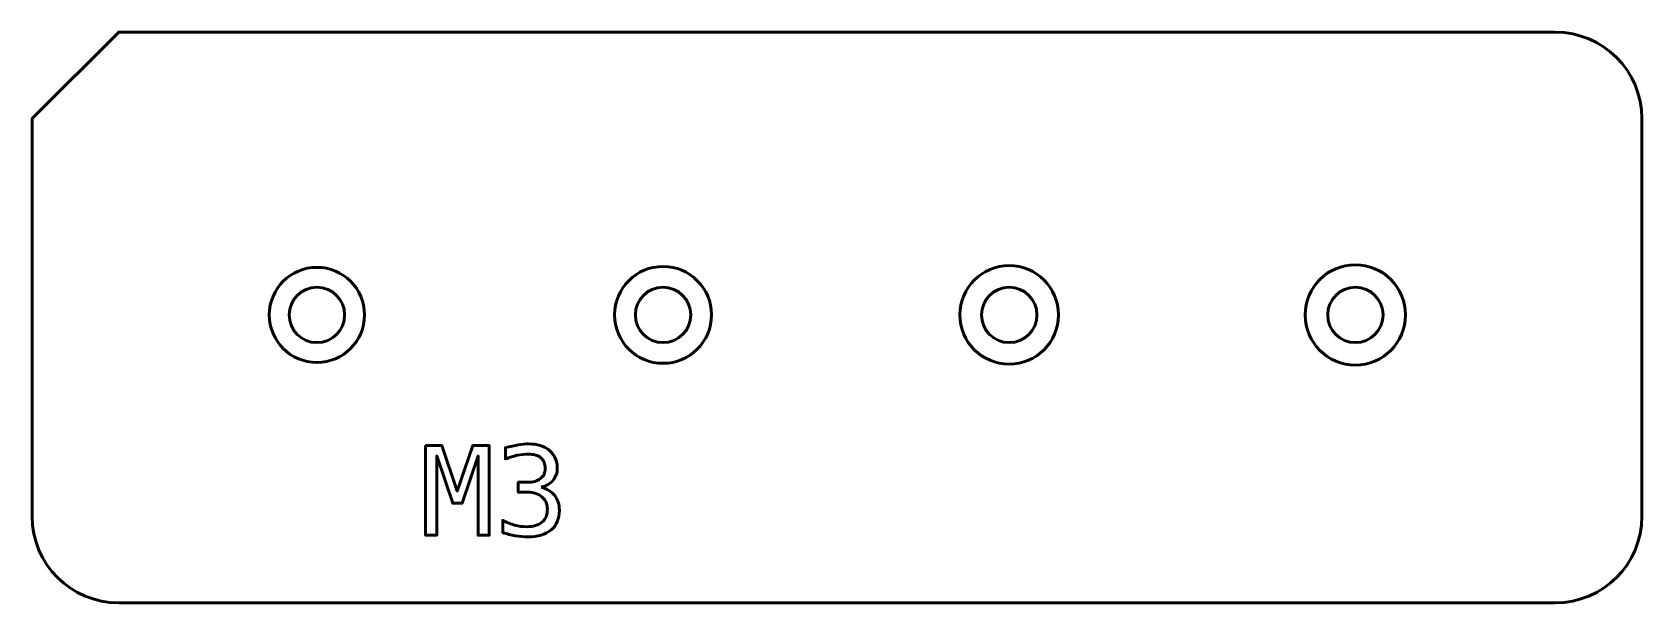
# Model space of a CAD drawing. Header units: centimetres. Extents: x 10.85 to 20.15, y -7.5 to -4.2.
import ezdxf

# ---------------------------------------------------------------- set-up
doc = ezdxf.new("R2010")
doc.units = ezdxf.units.CM
doc.header["$MEASUREMENT"] = 0
doc.layers.add('Layer 1', color=7, linetype='Continuous')

msp = doc.modelspace()

# ---------------------------------------------------------------- linework, layer by layer
at = {"layer": 'Layer 1', "lineweight": 53}
for centre, major_axis in [((12.495, -5.835), (0, 0.275)), ((14.495, -5.835), (0, 0.28)), ((16.495, -5.835), (0, 0.285)), ((18.495, -5.835), (0, 0.29)), ((12.495, -5.835), (0, 0.16)), ((14.495, -5.835), (0, 0.16)), ((16.495, -5.835), (0, 0.16)), ((18.495, -5.835), (0, 0.16))]:
    msp.add_ellipse(centre, major_axis=major_axis, ratio=1, dxfattribs=at)
for points, knots in [([(10.85, -7), (10.85, -7), (10.85, -4.7), (10.85, -4.7), (10.85, -4.7), (10.85, -4.7), (11.35, -4.2), (11.35, -4.2), (11.35, -4.2), (11.35, -4.2), (19.65, -4.2), (19.65, -4.2), (19.65, -4.2), (19.92609, -4.2), (20.15, -4.42391), (20.15, -4.7), (20.15, -4.7), (20.15, -4.7), (20.15, -7), (20.15, -7), (20.15, -7), (20.15, -7.27609), (19.92609, -7.5), (19.65, -7.5), (19.65, -7.5), (19.65, -7.5), (11.35, -7.5), (11.35, -7.5), (11.35, -7.5), (11.07391, -7.5), (10.85, -7.27609), (10.85, -7)], [0, 0, 0, 0, 0.125, 0.125, 0.125, 0.125, 0.25, 0.25, 0.25, 0.25, 0.375, 0.375, 0.375, 0.375, 0.5, 0.5, 0.5, 0.5, 0.625, 0.625, 0.625, 0.625, 0.75, 0.75, 0.75, 0.75, 0.875, 0.875, 0.875, 0.875, 1, 1, 1, 1]), ([(13.12289, -6.59035), (13.12289, -6.59035), (13.21666, -6.59035), (13.21666, -6.59035), (13.21666, -6.59035), (13.21666, -6.59035), (13.30628, -6.85425), (13.30628, -6.85425), (13.30628, -6.85425), (13.30628, -6.85425), (13.39662, -6.59035), (13.39662, -6.59035), (13.39662, -6.59035), (13.39662, -6.59035), (13.49075, -6.59035), (13.49075, -6.59035), (13.49075, -6.59035), (13.49075, -6.59035), (13.49075, -7.1089), (13.49075, -7.1089), (13.49075, -7.1089), (13.49075, -7.1089), (13.42578, -7.1089), (13.42578, -7.1089), (13.42578, -7.1089), (13.42578, -7.1089), (13.42578, -6.65082), (13.42578, -6.65082), (13.42578, -6.65082), (13.42578, -6.65082), (13.33343, -6.92408), (13.33343, -6.92408), (13.33343, -6.92408), (13.33343, -6.92408), (13.2802, -6.92408), (13.2802, -6.92408), (13.2802, -6.92408), (13.2802, -6.92408), (13.1875, -6.65082), (13.1875, -6.65082), (13.1875, -6.65082), (13.1875, -6.65082), (13.1875, -7.1089), (13.1875, -7.1089), (13.1875, -7.1089), (13.1875, -7.1089), (13.12289, -7.1089), (13.12289, -7.1089), (13.12289, -7.1089), (13.12289, -7.1089), (13.12289, -6.59035), (13.12289, -6.59035)], [0, 0, 0, 0, 0.0769231, 0.0769231, 0.0769231, 0.0769231, 0.1538462, 0.1538462, 0.1538462, 0.1538462, 0.2307692, 0.2307692, 0.2307692, 0.2307692, 0.3076923, 0.3076923, 0.3076923, 0.3076923, 0.3846154, 0.3846154, 0.3846154, 0.3846154, 0.4615385, 0.4615385, 0.4615385, 0.4615385, 0.5384615, 0.5384615, 0.5384615, 0.5384615, 0.6153846, 0.6153846, 0.6153846, 0.6153846, 0.6923077, 0.6923077, 0.6923077, 0.6923077, 0.7692308, 0.7692308, 0.7692308, 0.7692308, 0.8461538, 0.8461538, 0.8461538, 0.8461538, 0.9230769, 0.9230769, 0.9230769, 0.9230769, 1, 1, 1, 1]), ([(13.79069, -6.83137), (13.82471, -6.84038), (13.85079, -6.8565), (13.86881, -6.8795), (13.86881, -6.8795), (13.88695, -6.9025), (13.89596, -6.93131), (13.89596, -6.96581), (13.89596, -6.96581), (13.89596, -7.01347), (13.87996, -7.05093), (13.84783, -7.0782), (13.84783, -7.0782), (13.81582, -7.10534), (13.77136, -7.11898), (13.7147, -7.11898), (13.7147, -7.11898), (13.69075, -7.11898), (13.66645, -7.11672), (13.64167, -7.11234), (13.64167, -7.11234), (13.61689, -7.10795), (13.59259, -7.10155), (13.56876, -7.09325), (13.56876, -7.09325), (13.56876, -7.09325), (13.56876, -7.02342), (13.56876, -7.02342), (13.56876, -7.02342), (13.59235, -7.03575), (13.61571, -7.04488), (13.63859, -7.05093), (13.63859, -7.05093), (13.66147, -7.05697), (13.68435, -7.05994), (13.70699, -7.05994), (13.70699, -7.05994), (13.7454, -7.05994), (13.77492, -7.05128), (13.79555, -7.03386), (13.79555, -7.03386), (13.81618, -7.01655), (13.82649, -6.99153), (13.82649, -6.95881), (13.82649, -6.95881), (13.82649, -6.9287), (13.81618, -6.90487), (13.79555, -6.88709), (13.79555, -6.88709), (13.77492, -6.86943), (13.74706, -6.86053), (13.71185, -6.86053), (13.71185, -6.86053), (13.71185, -6.86053), (13.65838, -6.86053), (13.65838, -6.86053), (13.65838, -6.86053), (13.65838, -6.86053), (13.65838, -6.80292), (13.65838, -6.80292), (13.65838, -6.80292), (13.65838, -6.80292), (13.71185, -6.80292), (13.71185, -6.80292), (13.71185, -6.80292), (13.74398, -6.80292), (13.76911, -6.79581), (13.78725, -6.7817), (13.78725, -6.7817), (13.80527, -6.76759), (13.81428, -6.74791), (13.81428, -6.72266), (13.81428, -6.72266), (13.81428, -6.6961), (13.80586, -6.67559), (13.78915, -6.66137), (13.78915, -6.66137), (13.77231, -6.64714), (13.74836, -6.64003), (13.71742, -6.64003), (13.71742, -6.64003), (13.6968, -6.64003), (13.67546, -6.6424), (13.65352, -6.64702), (13.65352, -6.64702), (13.63147, -6.65165), (13.60847, -6.65864), (13.58441, -6.66789), (13.58441, -6.66789), (13.58441, -6.66789), (13.58441, -6.60328), (13.58441, -6.60328), (13.58441, -6.60328), (13.61239, -6.59581), (13.6374, -6.59024), (13.65921, -6.58656), (13.65921, -6.58656), (13.68115, -6.58289), (13.70047, -6.58099), (13.71742, -6.58099), (13.71742, -6.58099), (13.76793, -6.58099), (13.80823, -6.59367), (13.83846, -6.61904), (13.83846, -6.61904), (13.86869, -6.64441), (13.88375, -6.67796), (13.88375, -6.71993), (13.88375, -6.71993), (13.88375, -6.74838), (13.87581, -6.77209), (13.85992, -6.79106), (13.85992, -6.79106), (13.84415, -6.81003), (13.82104, -6.82355), (13.79069, -6.83137)], [0, 0, 0, 0, 0.0344828, 0.0344828, 0.0344828, 0.0344828, 0.0689655, 0.0689655, 0.0689655, 0.0689655, 0.1034483, 0.1034483, 0.1034483, 0.1034483, 0.137931, 0.137931, 0.137931, 0.137931, 0.1724138, 0.1724138, 0.1724138, 0.1724138, 0.2068966, 0.2068966, 0.2068966, 0.2068966, 0.2413793, 0.2413793, 0.2413793, 0.2413793, 0.2758621, 0.2758621, 0.2758621, 0.2758621, 0.3103448, 0.3103448, 0.3103448, 0.3103448, 0.3448276, 0.3448276, 0.3448276, 0.3448276, 0.3793103, 0.3793103, 0.3793103, 0.3793103, 0.4137931, 0.4137931, 0.4137931, 0.4137931, 0.4482759, 0.4482759, 0.4482759, 0.4482759, 0.4827586, 0.4827586, 0.4827586, 0.4827586, 0.5172414, 0.5172414, 0.5172414, 0.5172414, 0.5517241, 0.5517241, 0.5517241, 0.5517241, 0.5862069, 0.5862069, 0.5862069, 0.5862069, 0.6206897, 0.6206897, 0.6206897, 0.6206897, 0.6551724, 0.6551724, 0.6551724, 0.6551724, 0.6896552, 0.6896552, 0.6896552, 0.6896552, 0.7241379, 0.7241379, 0.7241379, 0.7241379, 0.7586207, 0.7586207, 0.7586207, 0.7586207, 0.7931034, 0.7931034, 0.7931034, 0.7931034, 0.8275862, 0.8275862, 0.8275862, 0.8275862, 0.862069, 0.862069, 0.862069, 0.862069, 0.8965517, 0.8965517, 0.8965517, 0.8965517, 0.9310345, 0.9310345, 0.9310345, 0.9310345, 0.9655172, 0.9655172, 0.9655172, 0.9655172, 1, 1, 1, 1])]:
    msp.add_open_spline(points, degree=3, knots=knots, dxfattribs=at)

doc.saveas('drawing.dxf')
